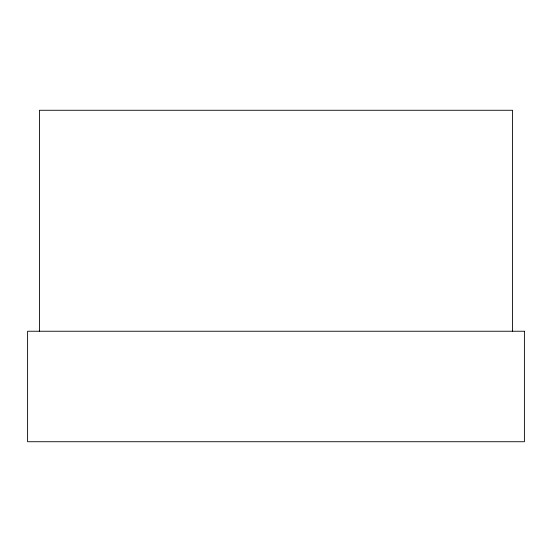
<?xml version="1.0" encoding="UTF-8"?>
<svg xmlns="http://www.w3.org/2000/svg" width="552" height="552" viewBox="0 0 552 552"><rect width="100%" height="100%" fill="white"/><g stroke="black" fill="none" stroke-linecap="round" stroke-linejoin="round"><path stroke-width="0.83" d="M512.573 331.531L512.573 110.269L39.427 110.269L39.427 331.531M524.4 331.241L27.6 331.241L27.6 441.731L524.4 441.731L524.4 331.241"/></g></svg>
